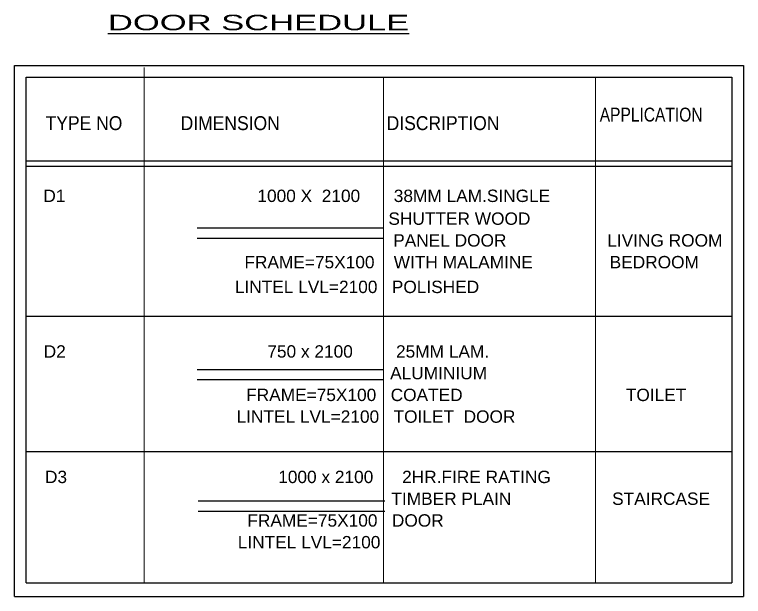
# Model space of a CAD drawing. Header units: metres. Extents: x 15463 to 32022, y 1223 to 33962.
# Drawn here: x 29827.7 to 29844.35, y 4303.94 to 4317.23 of the extents above; entities that cross this region are included whole.
import ezdxf

# ---------------------------------------------------------------- set-up
doc = ezdxf.new("R2010")
doc.units = ezdxf.units.M
doc.header["$LTSCALE"] = 0.1
doc.layers.add('lettering', color=7, linetype='Continuous', lineweight=25)
doc.layers.add('light wall', color=7, linetype='Continuous', lineweight=25)
doc.styles.get("Standard").update_dxf_attribs({"font": 'arial.ttf'})

msp = doc.modelspace()

# ---------------------------------------------------------------- linework, layer by layer
at = {"layer": 'lettering', "lineweight": 18}
for p, q in [((29830.662, 4316.024), (29830.662, 4304.253)), ((29836.13, 4315.801), (29836.13, 4304.253)), ((29840.97, 4315.801), (29840.97, 4304.253))]:
    msp.add_line(p, q, dxfattribs=at)
at = {"layer": 'light wall', "ltscale": 9}
for p, q in [((29827.7, 4303.941), (29827.7, 4316.066)), ((29827.7, 4316.066), (29844.35, 4316.066)), ((29844.35, 4316.066), (29844.35, 4303.941)), ((29827.964, 4304.253), (29827.964, 4315.801)), ((29827.964, 4315.801), (29844.085, 4315.801)), ((29844.085, 4315.801), (29844.085, 4304.253)), ((29827.964, 4313.894), (29844.085, 4313.894)), ((29827.964, 4313.77), (29844.085, 4313.77)), ((29831.867, 4312.358), (29836.13, 4312.358)), ((29831.867, 4312.128), (29836.13, 4312.128)), ((29827.964, 4310.345), (29844.085, 4310.345)), ((29831.867, 4309.127), (29836.13, 4309.127)), ((29831.867, 4308.897), (29836.13, 4308.897)), ((29827.964, 4307.255), (29844.085, 4307.255)), ((29831.895, 4306.122), (29836.158, 4306.122)), ((29831.895, 4305.892), (29836.158, 4305.892)), ((29827.964, 4304.253), (29844.085, 4304.253)), ((29827.7, 4303.941), (29844.35, 4303.941))]:
    msp.add_line(p, q, dxfattribs=at)

# ---------------------------------------------------------------- texts
at = {"layer": 'lettering'}
for s, height, width, p in [('%%UDOOR SCHEDULE', 0.35313, 1.6, (29829.832, 4316.875)), ('APPLICATION', 0.31782, 0.8, (29841.067, 4314.789)), ('    TYPE NO            DIMENSION                      DISCRIPTION      ', 0.31782, 0.9, (29827.964, 4314.594))]:
    msp.add_text(s, height=height, dxfattribs=dict(at, width=width)).set_placement(p)
for s, height, p in [('D1                                        1000 X  2100       38MM LAM.SINGLE', 0.2825, (29828.357, 4312.951)), ('                                                                                 SHUTTER WOOD', 0.2825, (29827.359, 4312.43)), ('                                                                                  PANEL DOOR                     LIVING ROOM', 0.282504, (29827.359, 4311.933)), ('                                                   FRAME=75X100    WITH MALAMINE                BEDROOM', 0.282504, (29827.359, 4311.436)), ('                                                 LINTEL LVL=2100   POLISHED', 0.2825, (29827.359, 4310.871)), ('D2                                          750 x 2100         25MM LAM.', 0.2825, (29828.365, 4309.396)), ('                                                                          ALUMINIUM', 0.2825, (29828.166, 4308.901)), ('                                            FRAME=75X100   COATED                                  TOILET', 0.282504, (29828.166, 4308.404)), ('                                          LINTEL LVL=2100   TOILET  DOOR', 0.2825, (29828.166, 4307.908)), ('D3                                            1000 x 2100      2HR.FIRE RATING', 0.2825, (29828.394, 4306.53)), ('                                                                          TIMBER PLAIN                     STAIRCASE', 0.282504, (29828.194, 4306.032)), ('                                            FRAME=75X100   DOOR', 0.2825, (29828.194, 4305.535)), ('                                          LINTEL LVL=2100', 0.2825, (29828.194, 4305.039))]:
    msp.add_text(s, height=height, dxfattribs=at).set_placement(p)

doc.saveas('drawing.dxf')
